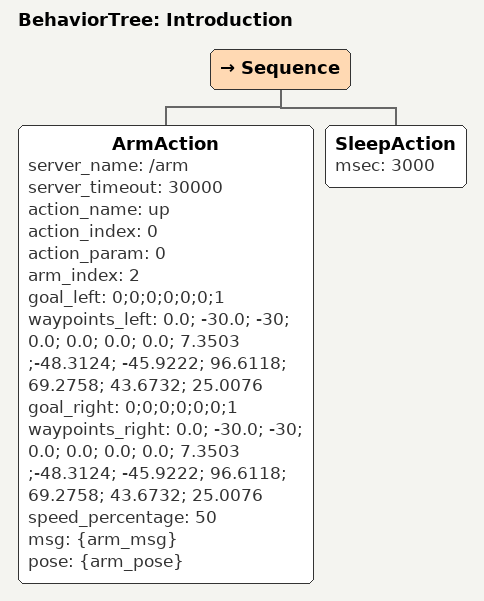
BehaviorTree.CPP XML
<?xml version="1.0" encoding="UTF-8"?>
<root BTCPP_format="4"
      main_tree_to_execute="Introduction">
  <BehaviorTree ID="Introduction">
    <Sequence>
        <ArmAction server_name="/arm"
                  server_timeout="30000"
                  action_name="up"
                  action_index="0"
                  action_param="0"
                  arm_index="2"
                  goal_left="0;0;0;0;0;0;1"
                  waypoints_left="0.0; -30.0; -30; 0.0; 0.0; 0.0; 0.0;
                                  7.3503 ;-48.3124; -45.9222; 96.6118; 69.2758; 43.6732; 25.0076"
                  goal_right="0;0;0;0;0;0;1"
                  waypoints_right="0.0; -30.0; -30; 0.0; 0.0; 0.0; 0.0;
                                   7.3503 ;-48.3124; -45.9222; 96.6118; 69.2758; 43.6732; 25.0076
                                  "
                  speed_percentage="50"
                  msg="{arm_msg}"
                  pose="{arm_pose}"/>
      <SleepAction msec="3000"/>
    </Sequence>
  </BehaviorTree>
</root>
